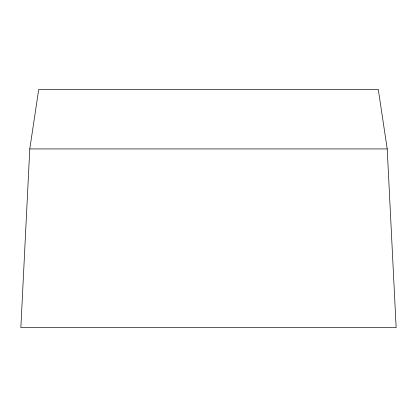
<?xml version="1.0" encoding="UTF-8"?>
<svg xmlns="http://www.w3.org/2000/svg" width="417" height="417" viewBox="0 0 417 417"><rect width="100%" height="100%" fill="white"/><g stroke="black" fill="none" stroke-linecap="round" stroke-linejoin="round"><path stroke-width="0.63" d="M29.784 148.926L20.85 327.642L396.15 327.642L387.216 148.926L378.276 89.358L38.724 89.358L29.784 148.926L387.216 148.926"/></g></svg>
